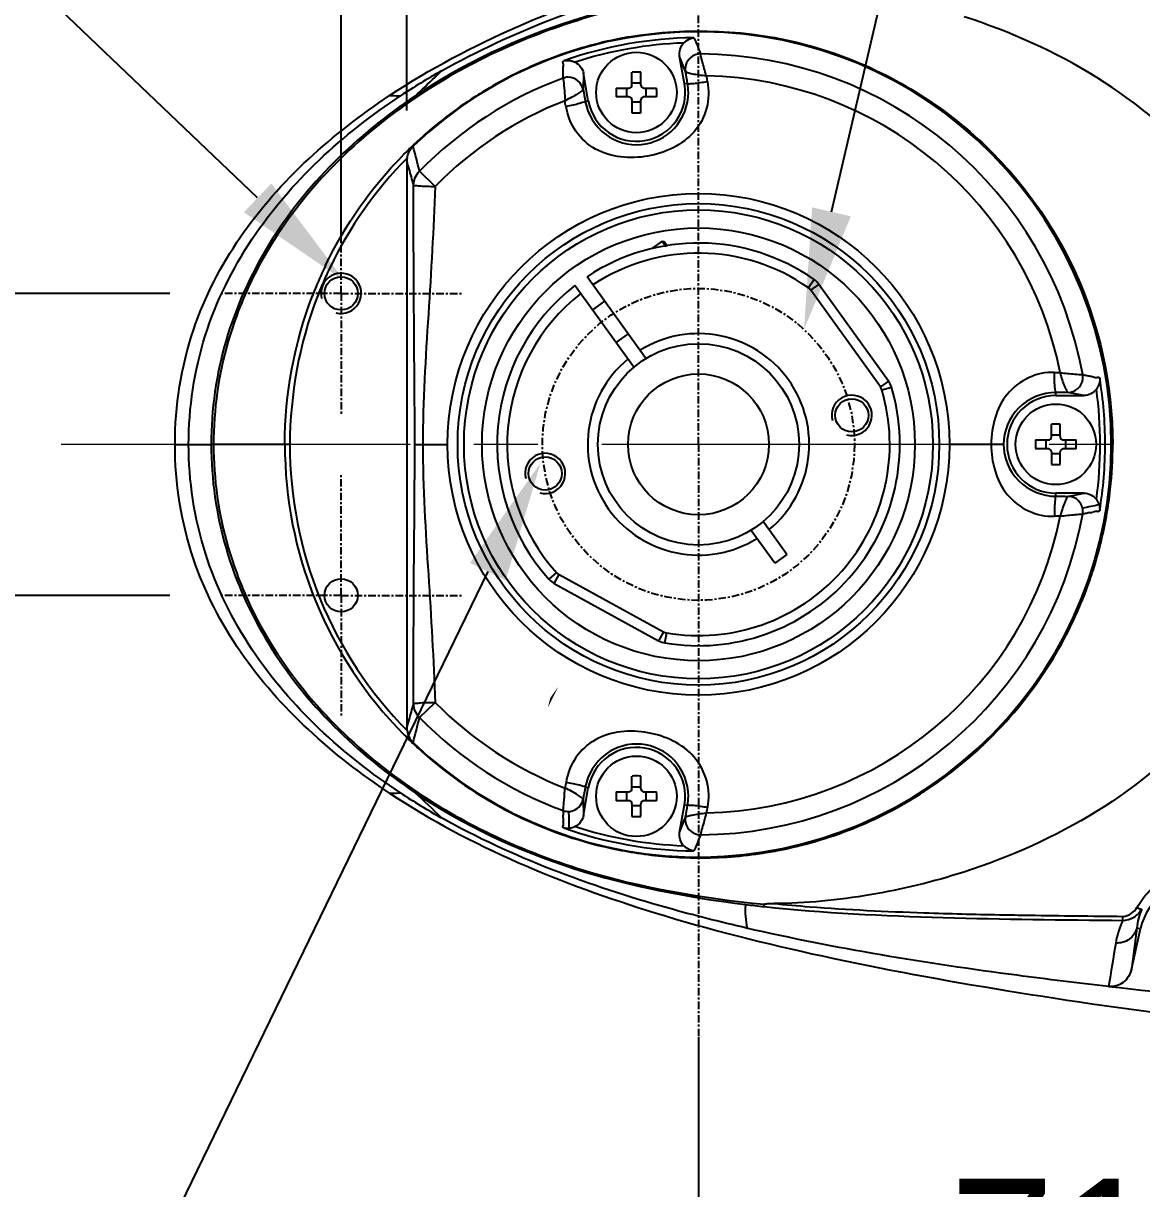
# Model space of a CAD drawing. Header units: millimetres. Extents: x 4086 to 8300, y 123 to 1549.
# Drawn here: x 6614.8 to 6670.4, y 1361 to 1418.9 of the extents above; entities that cross this region are included whole.
import ezdxf
from ezdxf import colors
from ezdxf.entities.mleader import LeaderData, LeaderLine
from ezdxf.math import Vec2, Vec3

# ---------------------------------------------------------------- set-up
doc = ezdxf.new("R2010")
doc.units = ezdxf.units.MM
for name, pattern in [('ACAD_ISO03W100', [30, 12, -18]), ('CENTER', [0.6, 0.375, -0.075, 0.075, -0.075]), ('CENTER2', [28.575, 19.05, -3.175, 3.175, -3.175])]:
    doc.linetypes.add(name, pattern=pattern)
for name, color, linetype in [('00_COMPONENTS', 7, 'Continuous'), ('03_ALL_AXES', 7, 'Continuous'), ('51__DRAFT_DIMS', 7, 'Continuous'), ('多重引线', 7, 'Continuous'), ('尺寸标注', 7, 'Continuous')]:
    doc.layers.add(name, color=color, linetype=linetype)
doc.layers.add('中心线层', color=7, linetype='CENTER2', lineweight=0)
doc.styles.add('思源黑', font='SourceHanSansCN-Normal.ttf')
doc.dimstyles.new('尺寸标注_细节_1_2比例', dxfattribs={"dimtxt": 7, "dimasz": 6, "dimexe": 2, "dimexo": 1.5, "dimgap": 1, "dimtad": 1, "dimlfac": 2, "dimdsep": 46, "dimtxsty": '思源黑', "dimcen": 0.09, "dimadec": 0, "dimazin": 0, "dimtp": 0.01, "dimtm": 0.01, "dimtfac": 1, "dimtofl": 0, "dimtmove": 0, "dimatfit": 3, "dimfxl": 1, "dimtolj": 1, "dimarcsym": 0})

# ---------------------------------------------------------------- blocks, each defined once
blk = doc.blocks.new('*D1610')
at = {"layer": '51__DRAFT_DIMS', "color": 0, "linetype": 'Continuous', "lineweight": -2}
for p, q in [((6630.596, 1414.019), (6630.596, 1449.19)), ((6648.346, 1427.888), (6648.346, 1449.19)), ((6630.596, 1447.19), (6605.066, 1447.19)), ((6636.596, 1447.19), (6642.346, 1447.19))]:
    blk.add_line(p, q, dxfattribs=at)
at = {"layer": '51__DRAFT_DIMS', "color": 0}
for points in [[(6636.596, 1448.19), (6636.596, 1446.19), (6630.596, 1447.19)], [(6642.346, 1446.19), (6642.346, 1448.19), (6648.346, 1447.19)]]:
    blk.add_solid(points, dxfattribs=at)
at = {"layer": 'Defpoints', "color": 0}
for p in [(6648.346, 1447.19), (6648.346, 1426.388), (6630.596, 1412.519)]:
    blk.add_point(p, dxfattribs=at)
at = {"layer": '51__DRAFT_DIMS', "color": 0, "insert": (6614.831, 1455.451), "char_height": 7, "attachment_point": 2, "style": '思源黑'}
blk.add_mtext('\\A1;35.5', dxfattribs=at)
blk = doc.blocks.new('*D1611')
at = {"layer": '51__DRAFT_DIMS', "color": 0, "linetype": 'Continuous', "lineweight": -2}
for p, q in [((6622.096, 1405.519), (6608.698, 1405.519)), ((6610.698, 1399.519), (6610.698, 1396.519)), ((6622.096, 1390.519), (6608.698, 1390.519))]:
    blk.add_line(p, q, dxfattribs=at)
at = {"layer": '51__DRAFT_DIMS', "color": 0}
for points in [[(6611.698, 1399.519), (6609.698, 1399.519), (6610.698, 1405.519)], [(6609.698, 1396.519), (6611.698, 1396.519), (6610.698, 1390.519)]]:
    blk.add_solid(points, dxfattribs=at)
at = {"layer": 'Defpoints', "color": 0}
for p in [(6623.596, 1405.519), (6610.698, 1390.519), (6623.596, 1390.519)]:
    blk.add_point(p, dxfattribs=at)
at = {"layer": '51__DRAFT_DIMS', "color": 0, "insert": (6602.436, 1398.357), "char_height": 7, "attachment_point": 2, "rotation": 90, "style": '思源黑'}
blk.add_mtext('\\A1;30', dxfattribs=at)
blk = doc.blocks.new('*D1614')
at = {"layer": '51__DRAFT_DIMS', "color": 0, "linetype": 'Continuous', "lineweight": -2}
for p, q in [((6630.596, 1408.019), (6630.596, 1435.588)), ((6633.861, 1414.596), (6633.861, 1435.588)), ((6624.596, 1433.588), (6599.355, 1433.588)), ((6639.861, 1433.588), (6645.861, 1433.588))]:
    blk.add_line(p, q, dxfattribs=at)
at = {"layer": '51__DRAFT_DIMS', "color": 0}
for points in [[(6624.596, 1432.588), (6624.596, 1434.588), (6630.596, 1433.588)], [(6639.861, 1434.588), (6639.861, 1432.588), (6633.861, 1433.588)]]:
    blk.add_solid(points, dxfattribs=at)
at = {"layer": 'Defpoints', "color": 0}
for p in [(6630.596, 1433.588), (6633.861, 1413.096), (6630.596, 1406.519)]:
    blk.add_point(p, dxfattribs=at)
at = {"layer": '51__DRAFT_DIMS', "color": 0, "insert": (6617.596, 1441.849), "char_height": 7, "attachment_point": 3, "style": '思源黑'}
blk.add_mtext('\\A1;6.53', dxfattribs=at)
blk = doc.blocks.new('*D1617')
at = {"layer": '51__DRAFT_DIMS', "color": 0, "linetype": 'Continuous', "lineweight": -2}
for p, q in [((6683.846, 1369.532), (6683.846, 1351.535)), ((6648.346, 1368.579), (6648.346, 1351.535)), ((6654.346, 1353.535), (6677.846, 1353.535))]:
    blk.add_line(p, q, dxfattribs=at)
at = {"layer": '51__DRAFT_DIMS', "color": 0}
for points in [[(6654.346, 1354.535), (6654.346, 1352.535), (6648.346, 1353.535)], [(6677.846, 1352.535), (6677.846, 1354.535), (6683.846, 1353.535)]]:
    blk.add_solid(points, dxfattribs=at)
at = {"layer": 'Defpoints', "color": 0}
for p in [(6683.846, 1371.032), (6648.346, 1370.079), (6683.846, 1353.535)]:
    blk.add_point(p, dxfattribs=at)
at = {"layer": '51__DRAFT_DIMS', "color": 0, "insert": (6666.027, 1361.535), "char_height": 7, "attachment_point": 2, "style": '思源黑'}
blk.add_mtext('\\A1;71', dxfattribs=at)
blk = doc.blocks.new('*D1619')
at = {"layer": '51__DRAFT_DIMS', "color": 0, "linetype": 'Continuous', "lineweight": -2}
for p, q in [((6648.346, 1368.579), (6648.346, 1335.983)), ((6719.846, 1368.768), (6719.846, 1335.983)), ((6654.346, 1337.983), (6713.846, 1337.983))]:
    blk.add_line(p, q, dxfattribs=at)
at = {"layer": '51__DRAFT_DIMS', "color": 0}
for points in [[(6654.346, 1338.983), (6654.346, 1336.983), (6648.346, 1337.983)], [(6713.846, 1336.983), (6713.846, 1338.983), (6719.846, 1337.983)]]:
    blk.add_solid(points, dxfattribs=at)
at = {"layer": 'Defpoints', "color": 0}
for p in [(6719.846, 1370.268), (6648.346, 1370.079), (6719.846, 1337.983)]:
    blk.add_point(p, dxfattribs=at)
at = {"layer": '51__DRAFT_DIMS', "color": 0, "insert": (6684.198, 1346.244), "char_height": 7, "attachment_point": 2, "style": '思源黑'}
blk.add_mtext('\\A1;143', dxfattribs=at)

msp = doc.modelspace()

# ---------------------------------------------------------------- linework, layer by layer
at = {"linetype": 'ACAD_ISO03W100'}
msp.add_lwpolyline([(6629.672, 1362.6411, 0, 0, 0), (6639.3328, 1381.8934, 1.5, 0, 0), (6640.9888, 1385.4313, 0, 0, 0)], format="xyseb", dxfattribs=at)
at = {"linetype": 'CENTER'}
msp.add_circle((6648.3463, 1398.0185), 7.75, dxfattribs=at)
at = {"layer": '00_COMPONENTS', "color": 7, "linetype": 'Continuous'}
for p, q in [((6647.6533, 1415.9202), (6647.4111, 1417.2939)), ((6647.7014, 1416.5433), (6647.4111, 1417.2939)), ((6642.6326, 1416.4513), (6642.6165, 1415.6466)), ((6642.8748, 1415.0776), (6642.6326, 1416.4513)), ((6645.0441, 1415.8689), (6645.0441, 1416.5026)), ((6645.4841, 1415.8689), (6645.4841, 1416.5026)), ((6644.2603, 1415.7189), (6644.8941, 1415.7189)), ((6644.7905, 1415.2789), (6644.7905, 1415.7189)), ((6645.0441, 1415.9725), (6645.4841, 1415.9725)), ((6645.6341, 1415.7189), (6646.2678, 1415.7189)), ((6645.7376, 1415.7189), (6645.7376, 1415.2789)), ((6647.8046, 1415.9469), (6647.6533, 1415.9202)), ((6642.7235, 1415.0509), (6642.8748, 1415.0776)), ((6644.8941, 1415.2789), (6644.2603, 1415.2789)), ((6645.0441, 1415.1289), (6645.0441, 1414.4951)), ((6645.4841, 1415.0253), (6645.0441, 1415.0253)), ((6645.4841, 1414.4951), (6645.4841, 1415.1289)), ((6646.2678, 1415.2789), (6645.6341, 1415.2789)), ((6634.1076, 1412.8142), (6634.1481, 1412.8529)), ((6633.8613, 1412.0955), (6633.8613, 1383.9416)), ((6635.2653, 1410.8352), (6634.4932, 1411.5917)), ((6646.5356, 1408.1113), (6646.0274, 1407.7457)), ((6646.5356, 1408.1113), (6646.7242, 1407.8491)), ((6646.5356, 1408.1113), (6646.6402, 1408.0943)), ((6646.6402, 1408.0943), (6646.8071, 1407.8623)), ((6645.7386, 1402.2847), (6642.8142, 1406.349)), ((6654.0928, 1406.2025), (6653.8055, 1405.7933)), ((6645.1298, 1401.8466), (6642.2054, 1405.9109)), ((6653.924, 1405.6762), (6654.3299, 1405.9682)), ((6657.3794, 1400.874), (6653.924, 1405.6762)), ((6657.7852, 1401.1661), (6654.3299, 1405.9682)), ((6643.6862, 1405.1371), (6643.0774, 1404.6991)), ((6644.8543, 1403.5137), (6644.2455, 1403.0756)), ((6657.7852, 1401.1661), (6657.3794, 1400.874)), ((6657.4528, 1400.7244), (6657.9321, 1400.8668)), ((6666.0963, 1400.4447), (6666.0963, 1400.5983)), ((6666.0963, 1400.4447), (6667.4912, 1400.4447)), ((6667.4912, 1400.4447), (6666.7016, 1400.6003)), ((6665.8763, 1398.3885), (6665.8763, 1399.0223)), ((6666.3163, 1398.3885), (6666.3163, 1399.0223)), ((6665.0926, 1398.2385), (6665.7263, 1398.2385)), ((6665.6227, 1397.7985), (6665.6227, 1398.2385)), ((6665.8763, 1398.4921), (6666.3163, 1398.4921)), ((6666.4663, 1398.2385), (6667.1001, 1398.2385)), ((6666.5699, 1398.2385), (6666.5699, 1397.7985)), ((6668.5441, 1398.0185), (6668.5441, 1398.0486)), ((6622.3463, 1398.0185), (6624.144, 1398.0185)), ((6624.261, 1398.0186), (6624.144, 1398.0185)), ((6627.8036, 1398.0185), (6624.261, 1398.0186)), ((6628.048, 1398.0185), (6627.8037, 1398.0185)), ((6634.2541, 1397.383), (6634.255, 1398.0185)), ((6634.255, 1398.0185), (6635.8865, 1398.0185)), ((6663.4995, 1398.0185), (6660.8062, 1398.0185)), ((6665.7263, 1397.7985), (6665.0926, 1397.7985)), ((6665.8763, 1397.6485), (6665.8763, 1397.0148)), ((6666.3163, 1397.545), (6665.8763, 1397.545)), ((6666.3163, 1397.0148), (6666.3163, 1397.6485)), ((6667.1001, 1397.7985), (6666.4663, 1397.7985)), ((6668.8583, 1398.0185), (6668.9203, 1398.0185)), ((6666.0963, 1395.4388), (6666.0963, 1395.5924)), ((6667.4912, 1395.5924), (6666.0963, 1395.5924)), ((6666.7016, 1395.4368), (6667.4912, 1395.5924)), ((6652.7391, 1392.5556), (6651.5628, 1394.1905)), ((6652.1304, 1392.1176), (6650.954, 1393.7524)), ((6652.7391, 1392.5556), (6652.1304, 1392.1176)), ((6641.2918, 1391.6558), (6640.9205, 1391.3209)), ((6641.1819, 1391.1141), (6641.4225, 1391.5524)), ((6641.1819, 1391.1141), (6646.3681, 1388.2673)), ((6641.4225, 1391.5524), (6646.6086, 1388.7056)), ((6646.6086, 1388.7056), (6646.3681, 1388.2673)), ((6646.6829, 1388.1579), (6646.7661, 1388.6509)), ((6634.4932, 1384.4454), (6635.2653, 1385.2019)), ((6633.8613, 1383.9416), (6633.9739, 1384.3367)), ((6662.5665, 1383.1602), (6662.5283, 1383.1238)), ((6645.0441, 1380.9082), (6645.0441, 1381.542)), ((6645.4841, 1380.9082), (6645.4841, 1381.542)), ((6642.6326, 1379.5858), (6642.8748, 1380.9595)), ((6642.8748, 1380.9595), (6642.7235, 1380.9862)), ((6644.2603, 1380.7582), (6644.8941, 1380.7582)), ((6644.7905, 1380.3182), (6644.7905, 1380.7582)), ((6645.0441, 1381.0118), (6645.4841, 1381.0118)), ((6645.6341, 1380.7582), (6646.2678, 1380.7582)), ((6645.7376, 1380.7582), (6645.7376, 1380.3182)), ((6642.6165, 1380.3905), (6642.6326, 1379.5858)), ((6644.8941, 1380.3182), (6644.2603, 1380.3182)), ((6645.0441, 1380.1682), (6645.0441, 1379.5345)), ((6645.4841, 1379.5345), (6645.4841, 1380.1682)), ((6646.2678, 1380.3182), (6645.6341, 1380.3182)), ((6647.4111, 1378.7432), (6647.6533, 1380.1169)), ((6647.6533, 1380.1169), (6647.8046, 1380.0902)), ((6641.6219, 1379.8273), (6641.6239, 1379.7245)), ((6641.6239, 1379.7245), (6641.6263, 1379.5936)), ((6645.4841, 1380.0646), (6645.0441, 1380.0646)), ((6647.4111, 1378.7432), (6647.7014, 1379.4938)), ((6669.8487, 1371.9363), (6670.2955, 1373.9484)), ((6670.2955, 1373.9484), (6670.1136, 1373.9889))]:
    msp.add_line(p, q, dxfattribs=at)
for centre, radius in [((6645.2641, 1415.4989), 2), ((6648.3463, 1398.0185), 12.4598), ((6648.3463, 1398.0185), 11.9598), ((6648.3463, 1398.0185), 11.6454), ((6648.3463, 1398.0185), 10.75), ((6630.5963, 1405.5185), 0.825), ((6648.3463, 1398.0185), 5), ((6648.3463, 1398.0185), 3.5), ((6655.9606, 1399.4623), 0.825), ((6666.0963, 1398.0185), 2), ((6640.732, 1396.5748), 0.825), ((6630.5963, 1390.5185), 0.825), ((6645.2641, 1380.5382), 2)]:
    msp.add_circle(centre, radius, dxfattribs=at)
for centre, radius, start, end in [((6648.3463, 1398.0185), 20.5, 226.257283, 133.742716), ((6648.3923, 1397.8816), 20.6719, 100.395164, 109.997103), ((6648.3463, 1398.0185), 20.1978, 90.63901, 109.36099), ((6648.3463, 1398.0185), 19.9513, 92.106872, 107.893129), ((6648.4256, 1397.6954), 20.8611, 99.751327, 100.392819), ((6648.3916, 1397.8993), 20.6551, 110.01192, 111.571548), ((6648.3463, 1398.0185), 19.3943, 10.286966, 89.713036), ((6648.3737, 1397.9442), 20.6067, 111.571422, 120.889406), ((6652.2131, 1386.95), 33.9707, 119.318785, 123.344502), ((6648.3463, 1398.0185), 19.3943, 110.286953, 135.584941), ((6648.3463, 1398.0185), 18.3133, 11.216217, 88.783904), ((6648.3564, 1397.9847), 20.5631, 120.90587, 122.75159), ((6645.2641, 1415.4989), 2.4261, 190, 10), ((6644.8941, 1415.8689), 0.15, 270, 0), ((6645.6341, 1415.8689), 0.15, 180, 270), ((6645.2262, 1415.5022), 2.6164, 359.926657, 9.78394), ((6648.448, 1397.8469), 20.7285, 122.758572, 132.341621), ((6648.3463, 1398.0185), 18.3131, 111.216757, 135.58494), ((6644.8941, 1415.1289), 0.15, 0, 90), ((6645.6341, 1415.1289), 0.15, 90, 180), ((6648.3767, 1397.93), 20.6191, 132.350539, 133.6355), ((6648.3717, 1397.9353), 20.6118, 133.79151, 135.461828), ((6483.4622, 1373.0623), 155.8681, 14.311403, 14.781232), ((6634.8934, 1412.0954), 1.0321, 172.269565, 179.993677), ((6436.3515, 1355.5958), 205.4321, 15.617673, 15.849133), ((6648.3463, 1398.0185), 10, 54.924836, 123.587604), ((6648.3463, 1398.0185), 9.5, 54.924836, 123.474437), ((6648.1673, 1398.0918), 20.3541, 154.282987, 157.577254), ((6648.0933, 1398.121), 20.03, 154.294269, 157.476557), ((6630.5963, 1405.5185), 1, 255, 195), ((6653.5182, 1405.3841), 1, 35.7367, 54.924836), ((6648.1806, 1398.0863), 20.3686, 157.577288, 158.952365), ((6648.1036, 1398.1168), 20.0411, 157.476786, 158.901139), ((6648.3463, 1398.0185), 10, 127.885796, 222.048564), ((6653.5182, 1405.3841), 0.5, 35.7367, 54.924836), ((6648.3463, 1398.0185), 9.5, 127.998963, 222.048564), ((6648.3463, 1398.0186), 5.5, 309.646154, 121.827252), ((6648.3463, 1398.0185), 5.5, 129.646143, 301.827252), ((6667.1611, 1537.019), 135.4409, 269.518456, 269.639829), ((6656.9735, 1400.582), 1, 16.548564, 35.7367), ((6648.3463, 1398.0185), 20.1978, 0.085139, 9.36099), ((6648.3463, 1398.0185), 10, 260.424836, 16.548564), ((6648.3463, 1398.0185), 9.5, 260.424836, 16.548564), ((6655.9606, 1399.4623), 1, 255, 195), ((6656.9735, 1400.582), 0.5, 16.548564, 35.7367), ((6666.0963, 1398.0185), 2.4261, 90, 270), ((6648.3463, 1398.0185), 19.9513, 352.106871, 7.893129), ((6665.7263, 1398.3885), 0.15, 270, 0), ((6666.4663, 1398.3885), 0.15, 180, 270), ((6648.2375, 1397.9847), 20.434, 179.904963, 224.635389), ((6640.732, 1396.5748), 1, 255, 195), ((6665.7263, 1397.6485), 0.15, 0, 90), ((6666.4663, 1397.6485), 0.15, 90, 180), ((6648.3463, 1398.0185), 20.1978, 350.63901, 0), ((6648.4521, 1398.0133), 20.4682, 353.760712, 0.014823), ((6029.1065, 1399.2443), 605.1507, 359.4475384, 359.823753), ((6648.2903, 1398.0286), 20.6307, 349.96851, 353.767237), ((6666.659, 1394.6775), 0.7813, 12.659216, 21.420281), ((6682.8816, 1316.1694), 79.8942, 101.014633, 101.152202), ((6648.3463, 1398.0185), 19.3943, 270.286964, 349.713033), ((6648.3463, 1398.0185), 18.3133, 271.216217, 348.783904), ((6667.1752, 1258.8591), 135.6, 90.365887, 90.486918), ((6648.3513, 1398.0186), 20.5688, 342.410185, 349.966136), ((6648.3926, 1398.0079), 20.5263, 340.466477, 342.404089), ((6641.6631, 1391.9907), 1, 222.048564, 241.2367), ((6641.6631, 1391.9907), 0.5, 222.048564, 241.2367), ((6648.3678, 1398.0224), 20.5545, 313.69216, 340.451342), ((6646.8492, 1389.1439), 1, 241.2367, 260.424836), ((6646.8492, 1389.1439), 0.5, 241.2367, 260.424836), ((6436.4471, 1440.414), 205.3326, 344.150903, 344.382476), ((6648.3463, 1398.0185), 18.3131, 224.415059, 248.78333), ((6483.4628, 1422.9747), 155.8676, 345.218739, 345.688569), ((6648.3463, 1398.0185), 19.3943, 224.415059, 249.713021), ((6648.3784, 1398.1088), 20.6214, 224.605754, 226.365685), ((6648.3872, 1398.118), 20.6342, 226.365703, 228.135401), ((6648.2527, 1398.1533), 20.7287, 303.059833, 313.526252), ((6648.372, 1398.0877), 20.6015, 228.11084, 257.861274), ((6645.2641, 1380.5382), 2.4261, 350, 170), ((6652.2071, 1409.076), 33.9581, 236.653844, 240.680143), ((6644.8941, 1380.9082), 0.15, 270, 0), ((6645.6341, 1380.9082), 0.15, 180, 270), ((6648.319, 1398.0569), 20.6117, 302.43845, 303.051543), ((6644.8941, 1380.1682), 0.15, 0, 90), ((6645.6341, 1380.1682), 0.15, 90, 180), ((6645.2267, 1380.5348), 2.616, 350.215216, 0.074195), ((6648.4082, 1397.9172), 20.4459, 292.552759, 302.437526), ((6641.8805, 1380.5375), 0.7541, 272.414799, 281.48731), ((6781.9843, 1355.3493), 135.4577, 169.518268, 169.639634), ((6648.3463, 1398.0185), 20.1978, 250.63901, 269.36099), ((6648.3463, 1398.0185), 19.9513, 252.106871, 267.893128), ((6648.4202, 1397.9048), 20.4298, 281.446831, 292.534991), ((6648.4234, 1398.3189), 20.8383, 257.856572, 261.424529), ((6648.4475, 1397.8397), 20.3607, 270.759039, 280.115326), ((6648.4454, 1397.8037), 20.3256, 280.139077, 281.435167), ((6648.446, 1398.4675), 20.9886, 261.424172, 269.085493), ((6648.44, 1398.2221), 20.7431, 269.091151, 270.765888), ((6673.3571, 1373.2686), 3.1361, 1.442261, 167.481032), ((6659.5764, 1447.0089), 72.3942, 262.951056, 263.678942), ((6673.3439, 1373.6564), 3.2474, 156.804317, 174.125216), ((6667.6006, 1616.983), 242.3671, 268.098995, 268.983948), ((6673.415, 1372.5244), 4.4032, 155.177879, 170.529059), ((7321.1985, 1288.9219), 656.6186, 172.556234, 172.7368281), ((7590.7962, 1220.0086), 934.376, 170.5606918, 170.6948221), ((6705.1931, 1698.7004), 329.6343, 263.646588, 265.166531)]:
    msp.add_arc(centre, radius, start, end, dxfattribs=at)
for points, knots in [([(6633.0058, 1415.3417), (6637.0251, 1418.0069), (6644.2629, 1420.9657), (6654.7037, 1423.5753), (6667.0418, 1425.8333), (6683.3977, 1427.8102), (6703.4347, 1429.3802), (6723.3739, 1430.3114), (6742.7931, 1430.7035), (6761.5474, 1430.3308), (6773.8501, 1429.4188), (6779.8463, 1428.5458)], [0, 0, 0, 0, 0.0971813, 0.1547828, 0.2171015, 0.349696, 0.4866054, 0.6220176, 0.7518853, 0.8778976, 1, 1, 1, 1]), ([(6635.5788, 1416.5694), (6639.0958, 1418.5479), (6644.2215, 1420.4295), (6649.441, 1421.7486), (6650.7598, 1422.0529)], [0, 0, 0, 0, 0.7488283, 1, 1, 1, 1]), ([(6650.6924, 1420.8752), (6647.8018, 1420.5176), (6642.0488, 1419.4348), (6636.6795, 1416.9465), (6634.2688, 1415.3199)], [0, 0, 0, 0, 0.500394, 1, 1, 1, 1]), ([(6651.6126, 1420.8622), (6648.5644, 1420.5712), (6642.4948, 1419.5441), (6636.8317, 1416.9575), (6634.305, 1415.2449)], [0, 0, 0, 0, 0.5007912, 1, 1, 1, 1]), ([(6678.3463, 1398.0185), (6678.3423, 1400.4457), (6677.6494, 1405.3478), (6673.977, 1411.818), (6668.3009, 1416.5265), (6663.8392, 1418.5194), (6661.5362, 1419.258)], [0, 0, 0, 0, 0.2507477, 0.5005617, 0.7501418, 1, 1, 1, 1]), ([(6644.8923, 1418.2551), (6647.8063, 1418.7559), (6653.9377, 1418.5018), (6662.0329, 1414.2308), (6667.6036, 1406.975), (6668.9203, 1400.9769), (6668.9202, 1398.0185)], [0, 0, 0, 0, 0.2499078, 0.49985, 0.7499545, 1, 1, 1, 1]), ([(6647.6128, 1417.9564), (6647.6486, 1417.9934), (6647.793, 1418.1206), (6647.9811, 1418.1999), (6648.1211, 1418.2151)], [0, 0, 0, 0, 0.267917, 1, 1, 1, 1]), ([(6648.05, 1417.3002), (6647.9257, 1417.2242), (6647.7177, 1416.9943), (6647.6772, 1416.6863), (6647.7014, 1416.5437)], [0, 0, 0, 0, 0.501969, 1, 1, 1, 1]), ([(6648.735, 1416.3278), (6648.6984, 1416.4491), (6648.6017, 1416.8107), (6648.4923, 1417.1697), (6648.4435, 1417.4126)], [0, 0, 0, 0, 0.338353, 1, 1, 1, 1]), ([(6641.622, 1416.2098), (6641.6234, 1416.2817), (6641.6245, 1416.4256), (6641.6336, 1416.6045), (6641.6259, 1416.7501), (6641.6439, 1416.8379), (6641.6465, 1416.9126), (6641.6185, 1416.9564), (6641.5929, 1417.0178), (6641.6303, 1417.0563), (6641.6504, 1417.0742)], [0, 0, 0, 0, 0.2436742, 0.4869475, 0.6074981, 0.7334809, 0.7928968, 0.8510076, 0.9086236, 1, 1, 1, 1]), ([(6641.6504, 1417.0742), (6641.787, 1417.1077), (6641.9908, 1417.0969), (6642.1701, 1417.0273), (6642.2164, 1417.0048)], [0, 0, 0, 0, 0.732043, 1, 1, 1, 1]), ([(6634.2688, 1415.3199), (6634.6001, 1415.633), (6635.0461, 1416.0397), (6635.4753, 1416.464), (6635.5788, 1416.5694)], [0, 0, 0, 0, 0.7553106, 1, 1, 1, 1]), ([(6641.6219, 1416.2098), (6641.6293, 1416.1647), (6641.6757, 1415.793), (6641.6981, 1415.4188), (6641.7188, 1415.0906)], [0, 0, 0, 0, 0.1218382, 1, 1, 1, 1]), ([(6648.7897, 1416.0455), (6648.873, 1415.6103), (6648.8531, 1414.6919), (6648.2045, 1413.4855), (6647.1108, 1412.6849), (6645.8319, 1412.2832), (6644.4922, 1412.2227), (6643.1896, 1412.5985), (6642.1658, 1413.5142), (6641.8451, 1414.3718), (6641.7666, 1414.8076)], [0, 0, 0, 0, 0.125569, 0.2502604, 0.3743803, 0.4999219, 0.6254985, 0.7497555, 0.8745142, 1, 1, 1, 1]), ([(6642.6163, 1415.6454), (6642.5858, 1415.812), (6642.3968, 1416.1341), (6642.0451, 1416.2539), (6641.8743, 1416.254)], [0, 0, 0, 0, 0.4978695, 1, 1, 1, 1]), ([(6647.702, 1416.5421), (6647.7196, 1416.5097), (6647.8496, 1416.479), (6648.0549, 1416.4205), (6648.3746, 1416.3708), (6648.609, 1416.3432), (6648.7352, 1416.3272)], [0, 0, 0, 0, 0.1044366, 0.3277166, 0.6405378, 1, 1, 1, 1]), ([(6647.8046, 1415.9469), (6647.8221, 1415.9222), (6647.9526, 1415.9477), (6648.1412, 1415.9436), (6648.4487, 1415.9924), (6648.6689, 1416.0251), (6648.787, 1416.0455)], [0, 0, 0, 0, 0.0916584, 0.3165184, 0.6370596, 1, 1, 1, 1]), ([(6648.787, 1416.0455), (6648.7745, 1416.0917), (6648.7794, 1416.1898), (6648.7444, 1416.2803), (6648.7352, 1416.3272)], [0, 0, 0, 0, 0.4997396, 1, 1, 1, 1]), ([(6642.6165, 1415.6466), (6642.611, 1415.6101), (6642.5, 1415.5354), (6642.3256, 1415.4104), (6642.0424, 1415.2536), (6641.8313, 1415.1486), (6641.7188, 1415.0906)], [0, 0, 0, 0, 0.1042554, 0.329276, 0.6424503, 1, 1, 1, 1]), ([(6642.7235, 1415.0509), (6642.8361, 1414.4253), (6643.5588, 1413.2353), (6645.5176, 1412.6716), (6647.3452, 1413.5701), (6647.8418, 1414.8649), (6647.8427, 1415.4989)], [0, 0, 0, 0, 0.2543246, 0.5010114, 0.7463631, 1, 1, 1, 1]), ([(6622.3463, 1398.0181), (6622.3463, 1399.9356), (6622.9246, 1403.6197), (6626.1998, 1409.954), (6630.1734, 1413.4635), (6633.0058, 1415.3417)], [0, 0, 0, 0, 0.2721331, 0.5176735, 1, 1, 1, 1]), ([(6623.0243, 1398.0185), (6623.0243, 1399.8387), (6623.5738, 1403.4689), (6626.7191, 1409.8283), (6630.6931, 1413.4525), (6633.5406, 1415.3286)], [0, 0, 0, 0, 0.2596365, 0.5135928, 1, 1, 1, 1]), ([(6634.2688, 1415.3199), (6632.8242, 1414.3548), (6630.1008, 1412.1564), (6626.8257, 1408.0473), (6624.6443, 1403.2512), (6624.144, 1399.7562), (6624.144, 1398.0185)], [0, 0, 0, 0, 0.2501002, 0.4999839, 0.7498469, 1, 1, 1, 1]), ([(6634.305, 1415.2449), (6631.451, 1413.3268), (6627.6036, 1409.5645), (6624.7581, 1403.2151), (6624.2609, 1399.7434), (6624.2611, 1398.0186)], [0, 0, 0, 0, 0.4991481, 0.7496314, 1, 1, 1, 1]), ([(6633.0058, 1415.3416), (6633.0437, 1415.3422), (6633.222, 1415.3423), (6633.4002, 1415.3353), (6633.5404, 1415.3285)], [0, 0, 0, 0, 0.2126357, 1, 1, 1, 1]), ([(6634.305, 1415.2449), (6634.2949, 1415.2621), (6634.2877, 1415.284), (6634.2641, 1415.3135), (6634.2688, 1415.3199)], [0, 0, 0, 0, 0.7151024, 1, 1, 1, 1]), ([(6641.7667, 1414.8076), (6641.765, 1414.8312), (6641.7152, 1414.9185), (6641.7299, 1415.0191), (6641.7188, 1415.0906)], [0, 0, 0, 0, 0.2464175, 1, 1, 1, 1]), ([(6642.7235, 1415.0509), (6642.7162, 1415.0244), (6642.5905, 1415.002), (6642.4138, 1414.9341), (6642.1052, 1414.8738), (6641.884, 1414.8288), (6641.7666, 1414.8076)], [0, 0, 0, 0, 0.0833866, 0.3070209, 0.6388891, 1, 1, 1, 1]), ([(6634.255, 1398.0185), (6634.255, 1399.0721), (6634.2285, 1403.3664), (6634.1876, 1407.6607), (6634.1989, 1410.9015)], [0, 0, 0, 0, 0.2453259, 1, 1, 1, 1]), ([(6634.1989, 1410.9016), (6634.2197, 1410.8751), (6634.3533, 1410.8799), (6634.5621, 1410.844), (6634.8935, 1410.8407), (6635.1351, 1410.8339), (6635.2653, 1410.8352)], [0, 0, 0, 0, 0.094293, 0.3170039, 0.6352287, 1, 1, 1, 1]), ([(6635.2652, 1410.8352), (6635.1935, 1408.7163), (6634.9338, 1404.4476), (6634.6502, 1400.1756), (6634.6501, 1398.0185)], [0, 0, 0, 0, 0.4956815, 1, 1, 1, 1]), ([(6666.0229, 1401.5829), (6665.1661, 1401.6508), (6663.7676, 1400.9438), (6663.0151, 1399.3515), (6662.878, 1398.462), (6662.8887, 1398.0185)], [0, 0, 0, 0, 0.4935872, 0.7452432, 1, 1, 1, 1]), ([(6666.0963, 1400.5983), (6666.0714, 1400.6101), (6666.0713, 1400.7378), (6666.035, 1400.9236), (6666.0293, 1401.238), (6666.0233, 1401.4636), (6666.0229, 1401.5829)], [0, 0, 0, 0, 0.0833841, 0.3070202, 0.6388815, 1, 1, 1, 1]), ([(6666.7016, 1400.6003), (6666.666, 1400.6099), (6666.613, 1400.7364), (6666.5188, 1400.9265), (6666.4145, 1401.2344), (6666.3469, 1401.4599), (6666.3093, 1401.5808)], [0, 0, 0, 0, 0.104017, 0.329193, 0.6424676, 1, 1, 1, 1]), ([(6666.3099, 1401.5807), (6666.5501, 1401.5533), (6666.9228, 1401.5269), (6667.2962, 1401.4763), (6667.4288, 1401.4819)], [0, 0, 0, 0, 0.6455117, 1, 1, 1, 1]), ([(6666.7004, 1400.6006), (6666.8698, 1400.6018), (6667.2197, 1400.732), (6667.3992, 1401.0576), (6667.4286, 1401.2259)], [0, 0, 0, 0, 0.4978592, 1, 1, 1, 1]), ([(6667.4289, 1401.4819), (6667.4995, 1401.468), (6667.641, 1401.4419), (6667.8155, 1401.4018), (6667.9602, 1401.3842), (6668.0436, 1401.3512), (6668.1167, 1401.3357), (6668.1647, 1401.3556), (6668.2296, 1401.3703), (6668.261, 1401.3267), (6668.2752, 1401.3037)], [0, 0, 0, 0, 0.2436281, 0.4868767, 0.6074264, 0.7334214, 0.7928455, 0.8509665, 0.9085898, 1, 1, 1, 1]), ([(6668.2752, 1401.3038), (6668.2845, 1401.1634), (6668.2385, 1400.9646), (6668.1388, 1400.8001), (6668.1086, 1400.7584)], [0, 0, 0, 0, 0.7320436, 1, 1, 1, 1]), ([(6666.0963, 1400.5983), (6665.426, 1400.5959), (6664.0523, 1400.0367), (6663.5014, 1398.6678), (6663.4995, 1398.0185)], [0, 0, 0, 0, 0.5079799, 1, 1, 1, 1]), ([(6633.0067, 1380.6948), (6630.1742, 1382.5729), (6626.2004, 1386.0823), (6622.9249, 1392.4165), (6622.3464, 1396.1006), (6622.3463, 1398.0181)], [0, 0, 0, 0, 0.4823316, 0.7278715, 1, 1, 1, 1]), ([(6633.5406, 1380.7085), (6630.6957, 1382.583), (6626.7226, 1386.2051), (6623.5748, 1392.5635), (6623.0243, 1396.1968), (6623.0243, 1398.0185)], [0, 0, 0, 0, 0.4859626, 0.7401442, 1, 1, 1, 1]), ([(6624.144, 1398.0185), (6624.144, 1396.281), (6624.6484, 1392.7859), (6627.5269, 1386.4085), (6631.4002, 1382.6343), (6634.2723, 1380.7149)], [0, 0, 0, 0, 0.2508089, 0.5013635, 1, 1, 1, 1]), ([(6624.2611, 1398.0186), (6624.2609, 1396.2939), (6624.7581, 1392.8223), (6627.6034, 1386.4728), (6631.451, 1382.7104), (6634.3051, 1380.7922)], [0, 0, 0, 0, 0.2503523, 0.5008351, 1, 1, 1, 1]), ([(6628.048, 1398.0185), (6628.054, 1395.4086), (6629.0598, 1390.1348), (6632.0367, 1385.6599), (6633.8707, 1383.803)], [0, 0, 0, 0, 0.5000032, 1, 1, 1, 1]), ([(6634.6501, 1398.0185), (6634.6501, 1395.8615), (6634.9339, 1391.5895), (6635.1934, 1387.3208), (6635.2652, 1385.2019)], [0, 0, 0, 0, 0.5043189, 1, 1, 1, 1]), ([(6678.3463, 1398.0185), (6678.3489, 1395.5902), (6677.6449, 1390.6859), (6673.9757, 1384.2117), (6668.2922, 1379.5041), (6663.8276, 1377.5127), (6661.5232, 1376.7746)], [0, 0, 0, 0, 0.2507456, 0.5005626, 0.7501381, 1, 1, 1, 1]), ([(6662.8888, 1398.0185), (6662.8771, 1397.575), (6663.0156, 1396.6853), (6663.7671, 1395.0941), (6665.1665, 1394.3817), (6666.0229, 1394.4542)], [0, 0, 0, 0, 0.2547843, 0.5064321, 1, 1, 1, 1]), ([(6663.4995, 1398.0185), (6663.4995, 1397.3693), (6664.0534, 1396.0004), (6665.4261, 1395.4412), (6666.0963, 1395.4388)], [0, 0, 0, 0, 0.4920566, 1, 1, 1, 1]), ([(6666.0963, 1395.4388), (6666.0694, 1395.426), (6666.0715, 1395.2959), (6666.0351, 1395.113), (6666.0295, 1394.8013), (6666.0233, 1394.5768), (6666.0229, 1394.4542)], [0, 0, 0, 0, 0.0902728, 0.3101892, 0.628789, 1, 1, 1, 1]), ([(6666.7004, 1395.4365), (6666.6654, 1395.4248), (6666.6127, 1395.3022), (6666.5193, 1395.1101), (6666.4147, 1394.804), (6666.3471, 1394.5778), (6666.3093, 1394.4563)], [0, 0, 0, 0, 0.1042945, 0.3275562, 0.640543, 1, 1, 1, 1]), ([(6667.3862, 1394.9628), (6667.3328, 1395.0983), (6667.1426, 1395.3427), (6666.8465, 1395.4358), (6666.702, 1395.4368)], [0, 0, 0, 0, 0.5019463, 1, 1, 1, 1]), ([(6668.2752, 1394.7333), (6668.2618, 1394.7107), (6668.2343, 1394.6677), (6668.1564, 1394.6795), (6668.1115, 1394.6998), (6668.0808, 1394.6937)], [0, 0, 0, 0, 0.3578167, 0.5724344, 1, 1, 1, 1]), ([(6666.3099, 1394.4564), (6666.4357, 1394.4714), (6666.8087, 1394.5039), (6667.1812, 1394.5493), (6667.4288, 1394.5551)], [0, 0, 0, 0, 0.3383532, 1, 1, 1, 1]), ([(6634.1989, 1385.1355), (6634.1965, 1385.8357), (6634.1917, 1388.5937), (6634.2114, 1391.3516), (6634.2291, 1393.4093)], [0, 0, 0, 0, 0.2538846, 1, 1, 1, 1]), ([(6634.1989, 1385.1356), (6634.2205, 1385.163), (6634.3599, 1385.1572), (6634.5737, 1385.1938), (6634.9038, 1385.1972), (6635.1407, 1385.2021), (6635.2653, 1385.2019)], [0, 0, 0, 0, 0.0977645, 0.3304357, 0.6510798, 1, 1, 1, 1]), ([(6648.787, 1379.9916), (6649.0039, 1380.8223), (6648.5497, 1382.3179), (6647.1157, 1383.3458), (6645.8349, 1383.755), (6644.4944, 1383.8141), (6643.1897, 1383.439), (6642.1684, 1382.5224), (6641.8404, 1381.6661), (6641.7666, 1381.2295)], [0, 0, 0, 0, 0.2449138, 0.3699123, 0.4963067, 0.622925, 0.7481085, 0.8736893, 1, 1, 1, 1]), ([(6647.8427, 1380.5382), (6647.8418, 1381.1722), (6647.3451, 1382.4669), (6645.5183, 1383.3654), (6643.557, 1382.8022), (6642.8401, 1381.6111), (6642.7235, 1380.9862)], [0, 0, 0, 0, 0.2536297, 0.4989488, 0.7456767, 1, 1, 1, 1]), ([(6633.0059, 1380.6954), (6633.0438, 1380.6948), (6633.2221, 1380.6945), (6633.4003, 1380.7018), (6633.5406, 1380.7085)], [0, 0, 0, 0, 0.2122781, 1, 1, 1, 1]), ([(6633.0067, 1380.6948), (6637.0262, 1378.0297), (6644.264, 1375.0711), (6654.7049, 1372.4616), (6667.043, 1370.2037), (6683.3988, 1368.2268), (6703.4355, 1366.6569), (6723.3745, 1365.7257), (6742.7935, 1365.3336), (6761.5476, 1365.7063), (6773.8502, 1366.6183), (6779.8463, 1367.4913)], [0, 0, 0, 0, 0.0971827, 0.1547849, 0.2171038, 0.3496984, 0.4866074, 0.622019, 0.7518861, 0.877898, 1, 1, 1, 1]), ([(6634.305, 1380.7922), (6634.2949, 1380.775), (6634.2853, 1380.7545), (6634.2664, 1380.7207), (6634.2723, 1380.7149)], [0, 0, 0, 0, 0.7040324, 1, 1, 1, 1]), ([(6634.2723, 1380.7149), (6636.6815, 1379.089), (6642.0501, 1376.6024), (6647.8015, 1375.5195), (6650.6924, 1375.1619)], [0, 0, 0, 0, 0.4994438, 1, 1, 1, 1]), ([(6634.305, 1380.7922), (6636.8313, 1379.0799), (6642.4918, 1376.494), (6648.5588, 1375.4673), (6651.6048, 1375.1757)], [0, 0, 0, 0, 0.4993414, 1, 1, 1, 1]), ([(6641.6219, 1379.8273), (6641.6304, 1379.8626), (6641.6469, 1380.0312), (6641.6687, 1380.2972), (6641.7016, 1380.6336), (6641.697, 1380.8415), (6641.7188, 1380.9465)], [0, 0, 0, 0, 0.0968462, 0.4507004, 0.7136571, 1, 1, 1, 1]), ([(6641.7666, 1381.2295), (6641.763, 1381.1817), (6641.7242, 1381.091), (6641.7262, 1380.9938), (6641.7188, 1380.9465)], [0, 0, 0, 0, 0.4997804, 1, 1, 1, 1]), ([(6642.6163, 1380.3917), (6642.6147, 1380.4291), (6642.4932, 1380.5018), (6642.3259, 1380.6289), (6642.0398, 1380.7837), (6641.8307, 1380.8887), (6641.7188, 1380.9465)], [0, 0, 0, 0, 0.1059744, 0.3315652, 0.6438863, 1, 1, 1, 1]), ([(6642.7235, 1380.9862), (6642.7155, 1381.0154), (6642.584, 1381.036), (6642.4078, 1381.1045), (6642.1023, 1381.1638), (6641.8843, 1381.2083), (6641.7666, 1381.2295)], [0, 0, 0, 0, 0.0918112, 0.3169671, 0.6379463, 1, 1, 1, 1]), ([(6642.0307, 1379.7985), (6642.1719, 1379.8274), (6642.4451, 1379.9725), (6642.5899, 1380.2477), (6642.6163, 1380.3917)], [0, 0, 0, 0, 0.4960884, 1, 1, 1, 1]), ([(6647.8046, 1380.0902), (6647.8205, 1380.1127), (6647.9463, 1380.0907), (6648.1356, 1380.0941), (6648.4462, 1380.0452), (6648.6695, 1380.0119), (6648.787, 1379.9916)], [0, 0, 0, 0, 0.0833832, 0.3070182, 0.638879, 1, 1, 1, 1]), ([(6647.7014, 1379.4938), (6647.7191, 1379.5262), (6647.8488, 1379.5587), (6648.0556, 1379.6165), (6648.3754, 1379.6667), (6648.6096, 1379.6938), (6648.7352, 1379.7099)], [0, 0, 0, 0, 0.1042391, 0.3292547, 0.6424544, 1, 1, 1, 1]), ([(6648.735, 1379.7093), (6648.6597, 1379.4594), (6648.5728, 1379.0963), (6648.4562, 1378.7372), (6648.4434, 1378.6245)], [0, 0, 0, 0, 0.6970008, 1, 1, 1, 1]), ([(6650.738, 1373.9892), (6649.4212, 1374.2934), (6644.2091, 1375.6119), (6639.0908, 1377.4919), (6635.5783, 1379.468)], [0, 0, 0, 0, 0.2511258, 1, 1, 1, 1]), ([(6641.6504, 1378.9629), (6641.6304, 1378.98), (6641.5929, 1379.0146), (6641.618, 1379.0892), (6641.6458, 1379.1299), (6641.6451, 1379.1613)], [0, 0, 0, 0, 0.3577438, 0.5723926, 1, 1, 1, 1]), ([(6647.702, 1379.4949), (6647.6737, 1379.3276), (6647.7415, 1378.9595), (6648.0321, 1378.727), (6648.193, 1378.6686)], [0, 0, 0, 0, 0.4978707, 1, 1, 1, 1]), ([(6648.1211, 1377.822), (6647.9811, 1377.8372), (6647.7931, 1377.9166), (6647.6486, 1378.0437), (6647.6128, 1378.0807)], [0, 0, 0, 0, 0.7320758, 1, 1, 1, 1]), ([(6661.5232, 1376.7746), (6660.0018, 1376.2834), (6656.8809, 1375.5331), (6653.6821, 1375.217), (6652.082, 1375.21)], [0, 0, 0, 0, 0.4997774, 1, 1, 1, 1]), ([(6670.1292, 1375.0177), (6670.2959, 1375.2977), (6670.675, 1375.8377), (6671.4587, 1376.4486), (6672.3754, 1376.8349), (6673.6863, 1377.0066), (6675.0259, 1376.6295), (6676.0384, 1375.784), (6676.4433, 1375.2498), (6676.584, 1374.9533)], [0, 0, 0, 0, 0.1243754, 0.2490372, 0.374131, 0.4996158, 0.7490307, 0.8747015, 1, 1, 1, 1]), ([(6650.6924, 1375.1619), (6650.6493, 1374.9686), (6650.6743, 1374.5659), (6650.73, 1374.1782), (6650.7602, 1373.9841)], [0, 0, 0, 0, 0.5020419, 1, 1, 1, 1]), ([(6651.6051, 1375.176), (6651.6041, 1375.1604), (6651.6041, 1375.1208), (6651.595, 1375.0771), (6651.6058, 1375.0548)], [0, 0, 0, 0, 0.3862314, 1, 1, 1, 1]), ([(6651.6048, 1375.1759), (6651.6319, 1375.2043), (6651.7244, 1375.1974), (6651.8756, 1375.2141), (6651.9977, 1375.2122), (6652.0776, 1375.2125)], [0, 0, 0, 0, 0.2476961, 0.4958991, 1, 1, 1, 1]), ([(6651.6058, 1375.0548), (6654.5602, 1374.7403), (6660.5047, 1374.4632), (6666.4463, 1374.3976), (6669.4185, 1374.373)], [0, 0, 0, 0, 0.4998875, 1, 1, 1, 1]), ([(6652.0819, 1375.2089), (6652.6783, 1375.1497), (6655.167, 1374.9335), (6657.6632, 1374.8151), (6659.5606, 1374.7514)], [0, 0, 0, 0, 0.2399341, 1, 1, 1, 1]), ([(6669.4185, 1374.3729), (6669.609, 1374.3686), (6669.997, 1374.4793), (6670.2674, 1374.7707), (6670.3591, 1374.9355)], [0, 0, 0, 0, 0.5025117, 1, 1, 1, 1]), ([(6670.1253, 1375.0189), (6670.1754, 1374.9914), (6670.2378, 1374.9708), (6670.3428, 1374.9148), (6670.3591, 1374.9355)], [0, 0, 0, 0, 0.6850783, 1, 1, 1, 1]), ([(6663.3028, 1374.6539), (6663.7972, 1374.6445), (6665.8387, 1374.6104), (6667.8802, 1374.5882), (6669.4273, 1374.5735)], [0, 0, 0, 0, 0.2422338, 1, 1, 1, 1]), ([(6669.4096, 1374.572), (6669.4096, 1374.5503), (6669.4109, 1374.484), (6669.4099, 1374.4168), (6669.4185, 1374.3729)], [0, 0, 0, 0, 0.3263306, 1, 1, 1, 1]), ([(6668.7141, 1371.0911), (6667.1968, 1371.2614), (6661.171, 1371.9917), (6655.1654, 1372.9665), (6650.7379, 1373.9893)], [0, 0, 0, 0, 0.2514959, 1, 1, 1, 1]), ([(6670.1136, 1373.9889), (6670.0632, 1373.7705), (6669.7822, 1373.3554), (6669.3012, 1373.2319), (6669.0718, 1373.2489)], [0, 0, 0, 0, 0.4934617, 1, 1, 1, 1]), ([(6669.8487, 1371.9363), (6669.7935, 1371.688), (6669.5025, 1371.2181), (6668.9637, 1371.0629), (6668.7155, 1371.0907)], [0, 0, 0, 0, 0.5045578, 1, 1, 1, 1])]:
    msp.add_open_spline(points, degree=3, knots=knots, dxfattribs=at)
for points in [[(6647.4111, 1417.2939), (6647.3709, 1417.5212), (6647.4525, 1417.7903), (6647.6128, 1417.9564)], [(6648.1212, 1418.2151), (6648.248, 1417.9562), (6648.3398, 1417.6815), (6648.4436, 1417.4126)], [(6648.4435, 1417.4126), (6648.3071, 1417.4119), (6648.1663, 1417.3716), (6648.05, 1417.3003)], [(6642.2164, 1417.0048), (6642.4241, 1416.9041), (6642.5926, 1416.6786), (6642.6326, 1416.4513)], [(6641.8743, 1416.254), (6641.7927, 1416.2534), (6641.6977, 1416.2478), (6641.637, 1416.1932)], [(6645.2641, 1416.5064), (6645.1909, 1416.5064), (6645.1176, 1416.5065), (6645.0446, 1416.5008)], [(6645.4841, 1416.5026), (6645.4109, 1416.5052), (6645.3375, 1416.5077), (6645.2644, 1416.5045)], [(6647.8046, 1415.9469), (6647.7701, 1416.1456), (6647.7357, 1416.3444), (6647.7014, 1416.5433)], [(6642.6165, 1415.6466), (6642.6534, 1415.4483), (6642.688, 1415.2495), (6642.7235, 1415.0509)], [(6644.2603, 1415.7189), (6644.2578, 1415.6457), (6644.2553, 1415.5724), (6644.2584, 1415.4992)], [(6644.2565, 1415.4989), (6644.2565, 1415.4257), (6644.2565, 1415.3524), (6644.2622, 1415.2795)], [(6646.2716, 1415.4989), (6646.2716, 1415.572), (6646.2716, 1415.6454), (6646.2659, 1415.7183)], [(6646.2678, 1415.2789), (6646.2703, 1415.3521), (6646.2729, 1415.4254), (6646.2697, 1415.4986)], [(6645.0441, 1414.4951), (6645.1172, 1414.4926), (6645.1906, 1414.4901), (6645.2637, 1414.4932)], [(6645.2641, 1414.4913), (6645.3372, 1414.4913), (6645.4105, 1414.4913), (6645.4835, 1414.497)], [(6633.8707, 1412.2343), (6633.9006, 1412.4544), (6634.0117, 1412.6751), (6634.1722, 1412.8288)], [(6629.8293, 1406.924), (6630.7966, 1408.9324), (6632.1163, 1410.8031), (6633.6799, 1412.3921)], [(6633.8707, 1412.2342), (6632.3143, 1410.6615), (6631.0054, 1408.8027), (6630.0456, 1406.809)], [(6633.9739, 1411.7004), (6633.9365, 1411.8321), (6633.8989, 1411.9638), (6633.8613, 1412.0955)], [(6634.1989, 1410.9016), (6634.2014, 1411.1516), (6634.3154, 1411.4158), (6634.4932, 1411.5917)], [(6627.8036, 1398.0185), (6627.8036, 1400.5214), (6628.2721, 1403.0657), (6629.171, 1405.4015)], [(6629.4061, 1405.3312), (6628.5136, 1403.0182), (6628.0645, 1400.4977), (6628.048, 1398.0185)], [(6667.4286, 1401.2259), (6667.4432, 1401.31), (6667.4432, 1401.3978), (6667.4288, 1401.4819)], [(6666.7016, 1400.6003), (6666.4998, 1400.5983), (6666.2981, 1400.5987), (6666.0963, 1400.5983)], [(6668.1086, 1400.7584), (6667.9733, 1400.5713), (6667.722, 1400.4445), (6667.4912, 1400.4447)], [(6666.0963, 1399.0261), (6666.0232, 1399.0261), (6665.9498, 1399.0261), (6665.8769, 1399.0204)], [(6666.3163, 1399.0223), (6666.2431, 1399.0248), (6666.1698, 1399.0274), (6666.0966, 1399.0242)], [(6665.0926, 1398.2385), (6665.09, 1398.1654), (6665.0875, 1398.092), (6665.0907, 1398.0189)], [(6667.1039, 1398.0185), (6667.1039, 1398.0917), (6667.1039, 1398.165), (6667.0982, 1398.238)], [(6665.0888, 1398.0185), (6665.0888, 1397.9454), (6665.0887, 1397.8721), (6665.0944, 1397.7991)], [(6667.1001, 1397.7985), (6667.1026, 1397.8717), (6667.1051, 1397.9451), (6667.102, 1398.0182)], [(6665.8763, 1397.0148), (6665.9495, 1397.0123), (6666.0228, 1397.0097), (6666.096, 1397.0129)], [(6666.0963, 1397.011), (6666.1695, 1397.011), (6666.2428, 1397.011), (6666.3157, 1397.0167)], [(6666.0963, 1395.4388), (6666.2981, 1395.4383), (6666.4998, 1395.4376), (6666.7016, 1395.4368)], [(6667.4912, 1395.5924), (6667.722, 1395.5926), (6667.9732, 1395.4657), (6668.1086, 1395.2787)], [(6668.1086, 1395.2787), (6668.1672, 1395.1978), (6668.2134, 1395.1061), (6668.2422, 1395.0104)], [(6668.2422, 1395.0104), (6667.9686, 1394.9564), (6667.695, 1394.9024), (6667.4213, 1394.8487)], [(6667.4288, 1394.5551), (6667.4453, 1394.6516), (6667.4427, 1394.7532), (6667.4213, 1394.8487)], [(6667.7982, 1394.6285), (6667.7378, 1394.6166), (6667.6776, 1394.6037), (6667.6171, 1394.592)], [(6667.7982, 1394.6285), (6667.8448, 1394.6377), (6667.892, 1394.6435), (6667.9385, 1394.6527)], [(6668.0808, 1394.6937), (6668.0323, 1394.6842), (6667.9869, 1394.6623), (6667.9385, 1394.6527)], [(6668.2422, 1395.0104), (6668.2691, 1394.9214), (6668.2813, 1394.8261), (6668.2752, 1394.7333)], [(6634.4932, 1384.4454), (6634.3154, 1384.6213), (6634.2014, 1384.8855), (6634.1989, 1385.1355)], [(6633.8613, 1383.9416), (6633.8613, 1383.8956), (6633.8616, 1383.8483), (6633.8751, 1383.8043)], [(6633.8707, 1383.803), (6633.9006, 1383.5827), (6634.0116, 1383.362), (6634.1722, 1383.2083)], [(6645.2641, 1381.5458), (6645.1909, 1381.5458), (6645.1176, 1381.5458), (6645.0446, 1381.5401)], [(6645.4841, 1381.542), (6645.4109, 1381.5445), (6645.3375, 1381.547), (6645.2644, 1381.5439)], [(6635.5788, 1379.4677), (6635.157, 1379.8974), (6634.7091, 1380.3005), (6634.2723, 1380.7149)], [(6642.7235, 1380.9862), (6642.688, 1380.7876), (6642.6523, 1380.589), (6642.6165, 1380.3904)], [(6644.2603, 1380.7582), (6644.2578, 1380.685), (6644.2553, 1380.6117), (6644.2584, 1380.5385)], [(6646.2716, 1380.5382), (6646.2716, 1380.6114), (6646.2716, 1380.6847), (6646.2659, 1380.7576)], [(6644.2565, 1380.5382), (6644.2565, 1380.465), (6644.2565, 1380.3917), (6644.2622, 1380.3188)], [(6646.2678, 1380.3182), (6646.2703, 1380.3914), (6646.2729, 1380.4647), (6646.2697, 1380.5379)], [(6641.6219, 1379.8273), (6641.7141, 1379.7945), (6641.8145, 1379.7799), (6641.9123, 1379.7841)], [(6641.63, 1379.4508), (6641.6291, 1379.4984), (6641.6272, 1379.546), (6641.6263, 1379.5936)], [(6641.929, 1378.9473), (6641.9233, 1379.2262), (6641.9177, 1379.5051), (6641.9123, 1379.7841)], [(6642.6326, 1379.5858), (6642.5926, 1379.3585), (6642.424, 1379.1332), (6642.2164, 1379.0323)], [(6645.0441, 1379.5345), (6645.1172, 1379.5319), (6645.1906, 1379.5294), (6645.2637, 1379.5325)], [(6645.2641, 1379.5307), (6645.3372, 1379.5307), (6645.4105, 1379.5306), (6645.4835, 1379.5363)], [(6647.7014, 1379.4938), (6647.7346, 1379.6929), (6647.77, 1379.8915), (6647.8046, 1380.0902)], [(6641.63, 1379.4508), (6641.631, 1379.4034), (6641.6285, 1379.3559), (6641.6295, 1379.3084)], [(6641.6451, 1379.1613), (6641.6441, 1379.2106), (6641.6305, 1379.2591), (6641.6295, 1379.3084)], [(6641.929, 1378.9473), (6641.8366, 1378.9363), (6641.7407, 1378.9408), (6641.6504, 1378.9629)], [(6642.2164, 1379.0323), (6642.1266, 1378.9886), (6642.0282, 1378.959), (6641.929, 1378.9473)], [(6647.6128, 1378.0807), (6647.4525, 1378.2468), (6647.3709, 1378.5159), (6647.4111, 1378.7432)], [(6648.4435, 1378.6245), (6648.3397, 1378.3556), (6648.2479, 1378.0809), (6648.1211, 1377.822)], [(6648.193, 1378.6686), (6648.2696, 1378.6415), (6648.3598, 1378.6148), (6648.4354, 1378.6445)], [(6669.4273, 1374.5721), (6669.7038, 1374.5765), (6669.9926, 1374.7774), (6670.1257, 1375.0197)]]:
    msp.add_open_spline(points, degree=3, dxfattribs=at)
at = {"layer": '03_ALL_AXES', "color": 7, "linetype": 'CENTER'}
for p, q in [((6648.3463, 1398.0185), (6648.3463, 1426.9157)), ((6630.5963, 1405.5185), (6630.5963, 1411.5186)), ((6630.5963, 1405.5185), (6624.5963, 1405.5185)), ((6630.5963, 1405.5185), (6630.5963, 1399.5185)), ((6630.5963, 1405.5185), (6636.5964, 1405.5185)), ((6648.3463, 1398.0185), (6648.3463, 1367.2048)), ((6630.5963, 1390.5185), (6630.5963, 1396.5186)), ((6630.5963, 1390.5185), (6624.5963, 1390.5185)), ((6630.5963, 1390.5185), (6630.5963, 1384.5185)), ((6630.5963, 1390.5185), (6636.5964, 1390.5185))]:
    msp.add_line(p, q, dxfattribs=at)
at = {"layer": '中心线层', "color": 7, "linetype": 'CENTER2'}
msp.add_line((6948.3463, 1398.0185), (6616.6884, 1398.0185), dxfattribs=at)

# ---------------------------------------------------------------- dimensions: what is measured, and where the dimension line sits
at = {"layer": '51__DRAFT_DIMS', "color": 7, "linetype": 'Continuous'}
for base, p1, p2, picture, middle in [((6648.3463, 1447.1897), (6630.5963, 1412.5186), (6648.3463, 1426.3885), '*D1610', (6614.8311, 1447.1897)), ((6683.8463, 1353.5345), (6648.3463, 1370.0787), (6683.8463, 1371.0322), '*D1617', (6666.0274, 1353.5345)), ((6719.8463, 1337.9828), (6648.3463, 1370.0787), (6719.8463, 1370.2685), '*D1619', (6684.1981, 1337.9828))]:
    dim = msp.add_linear_dim(base=base, p1=p1, p2=p2, dimstyle='尺寸标注_细节_1_2比例', dxfattribs=at)
    dim.commit()
    dim.dimension.update_dxf_attribs({"geometry": picture, "text_midpoint": middle, "dimtype": 160})
for base, p1, p2, angle, picture, middle in [((6630.5963, 1433.5876), (6633.8613, 1413.0955), (6630.5963, 1406.5185), 180, '*D1614', (6608.9759, 1433.5876)), ((6610.6977, 1390.5185), (6623.5963, 1405.5185), (6623.5963, 1390.5185), 270, '*D1611', (6610.6977, 1398.3571))]:
    dim = msp.add_linear_dim(base=base, p1=p1, p2=p2, angle=angle, dimstyle='尺寸标注_细节_1_2比例', dxfattribs=at)
    dim.commit()
    dim.dimension.update_dxf_attribs({"geometry": picture, "text_midpoint": middle, "dimtype": 160})

# ---------------------------------------------------------------- leaders
at = {"layer": '多重引线'}
ml = msp.add_multileader_mtext('Standard', dxfattribs=at)
ml.set_content('φ31', style='思源黑')
ml.set_leader_properties()
ml.build(insert=Vec2(0, 0))
ml.multileader.update_dxf_attribs({"text_left_attachment_type": 5, "text_right_attachment_type": 5, "dogleg_length": 1, "arrow_head_size": 6})
ctx = ml.context
ctx.base_point, ctx.char_height, ctx.arrow_head_size, ctx.plane_origin = Vec3(6663.1365, 1440.3775), 7, 6, Vec3(6653.5886, 1403.7266)
ctx.left_attachment, ctx.right_attachment = 5, 5
notes = []
notes.append((ctx, [(0, (1, 1, 0), (6662.1365, 1440.3775), (1, 0), 1, [(0, [(6653.5886, 1403.7266)], 0, [])])]))
ctx.mtext.insert, ctx.mtext.flow_direction = Vec3(6665.1365, 1449.4182), 5
at = {"layer": '尺寸标注'}
ml = msp.add_multileader_mtext('Standard', dxfattribs=at)
ml.set_content('2×M4 {\\A1;\\fSource Han Sans CN Normal|b0|i0|c0|p34;\\C7;depth }10', style='思源黑')
ml.set_leader_properties()
ml.build(insert=Vec2(0, 0))
ml.multileader.update_dxf_attribs({"text_left_attachment_type": 5, "text_right_attachment_type": 5, "dogleg_length": 1, "arrow_head_size": 6})
ctx = ml.context
ctx.base_point, ctx.char_height, ctx.arrow_head_size, ctx.plane_origin = Vec3(6542.8243, 1420.4583), 7, 6, Vec3(6630.7869, 1406.117)
ctx.left_attachment, ctx.right_attachment, ctx.text_align_type = 5, 5, 2
notes.append((ctx, [(0, (1, 1, 0), (6615.7789, 1420.4583), (-1, 0), 1, [(0, [(6630.7869, 1406.117)], 0, [])])]))
ctx.mtext.insert, ctx.mtext.alignment, ctx.mtext.flow_direction = Vec3(6612.7789, 1430.2882), 3, 5
ml = msp.add_multileader_mtext('Standard', dxfattribs=at)
ml.set_content('{\\C256;2}×{\\C256;M4 \\A1;Penetration (mechanical block)}', style='思源黑')
ml.set_leader_properties()
ml.build(insert=Vec2(0, 0))
ml.multileader.update_dxf_attribs({"text_left_attachment_type": 5, "text_right_attachment_type": 5, "dogleg_length": 1, "arrow_head_size": 6})
ctx = ml.context
ctx.base_point, ctx.char_height, ctx.arrow_head_size, ctx.plane_origin = Vec3(6440.8623, 1340.4639), 7, 6, Vec3(6640.5029, 1397.0954)
ctx.left_attachment, ctx.right_attachment, ctx.text_align_type = 5, 5, 2
notes.append((ctx, [(0, (1, 1, 0), (6613.0078, 1340.4639), (-1, 0), 1, [(0, [(6640.5029, 1397.0954)], 0, [])])]))
ctx.mtext.insert, ctx.mtext.alignment, ctx.mtext.flow_direction = Vec3(6610.0078, 1350.1396), 3, 5
for ctx, leaders in notes:
    for number, flags, end, landing, length, lines in leaders:
        leader = LeaderData()
        leader.index, (leader.has_last_leader_line, leader.has_dogleg_vector, leader.attachment_direction) = number, flags
        leader.last_leader_point, leader.dogleg_vector, leader.dogleg_length = Vec3(end), Vec3(landing), length
        for number, points, colour, breaks in lines:
            line = LeaderLine()
            line.index, line.vertices, line.color, line.breaks = number, Vec3.list(points), colors.encode_raw_color(colour), breaks
            leader.lines.append(line)
        ctx.leaders.append(leader)

doc.saveas('drawing.dxf')
